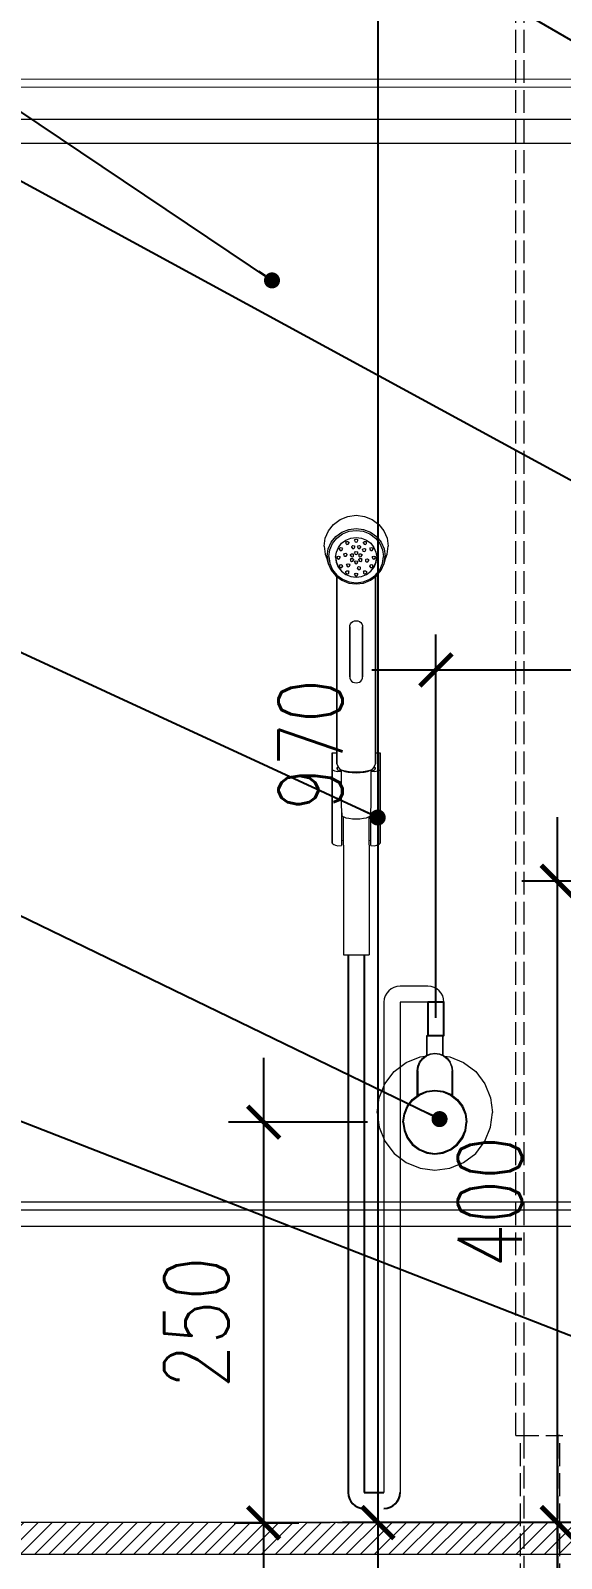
# Model space of a CAD drawing. Header units: inches. Extents: x 193287 to 241687, y 437648 to 550079.
# Drawn here: x 209000 to 209332, y 448313 to 449266 of the extents above; entities that cross this region are included whole.
import ezdxf

# ---------------------------------------------------------------- set-up
doc = ezdxf.new("R2010")
doc.units = ezdxf.units.IN
doc.header["$MEASUREMENT"] = 0
doc.linetypes.add('AM_DIN_F_W050', pattern=[6.25, 4.75, -1.5])
for name, color, linetype, lineweight in [('A-Dim-ID', 9, 'Continuous', 20), ('CQ bathroom accessories', 8, 'Continuous', 0), ('CQ Marble', 6, 'Continuous', 0), ('CQ Section Flooring fin.', 6, 'Continuous', 0), ('Marble', 6, 'Continuous', 0), ('Sanitary', 9, 'Continuous', 0)]:
    doc.layers.add(name, color=color, linetype=linetype, lineweight=lineweight)
for name, color, linetype in [('CQ_callout', 34, 'Continuous'), ('SANITARY WARES', 212, 'Continuous'), ('WOOD', 23, 'Continuous')]:
    doc.layers.add(name, color=color, linetype=linetype)
doc.styles.add('ST9', font='romans.shx', dxfattribs={"width": 0.8})
doc.styles.get("Standard").update_dxf_attribs({"font": 'arial.ttf'})
doc.dimstyles.new('DIM-20', dxfattribs={"dimscale": 1000, "dimtxt": 0.044, "dimasz": 0.035, "dimexe": 0.022, "dimexo": 0.022, "dimgap": 0.022, "dimtad": 1, "dimdec": 0, "dimzin": 0, "dimdsep": 46, "dimtxsty": 'ST9', "dimblk1": 'ARCHTICK', "dimblk2": 'ARCHTICK', "dimsah": 1, "dimcen": 0.088, "dimdle": 0.04, "dimclrd": 256, "dimclre": 256, "dimclrt": 3, "dimadec": 0, "dimazin": 0, "dimtfac": 1, "dimtdec": 0, "dimtix": 1, "dimtofl": 0, "dimtmove": 1, "dimatfit": 3, "dimldrblk": 'CLOSED', "dimfxl": 1, "dimtolj": 1, "dimtzin": 0, "dimarcsym": 0})
doc.dimstyles.get("Standard").update_dxf_attribs({"dimtxt": 0.18, "dimasz": 0.18, "dimexe": 0.18, "dimexo": 0.0625, "dimgap": 0.09, "dimtad": 0, "dimtih": 1, "dimtoh": 1, "dimdec": 4, "dimzin": 0, "dimdsep": 46, "dimtxsty": 'Standard', "dimcen": 0.09, "dimadec": 0, "dimazin": 0, "dimtfac": 1, "dimtdec": 4, "dimtofl": 0, "dimtmove": 0, "dimatfit": 3, "dimfxl": 1, "dimtolj": 1, "dimtzin": 0, "dimarcsym": 0})

# ---------------------------------------------------------------- blocks, each defined once
blk = doc.blocks.new('SECTION A AND B')
at = {"layer": 'Marble'}
h = blk.add_hatch(dxfattribs=at)
h.set_pattern_fill('ANSI31', color=8, scale=50, angle=-13.97142, style=0)
h.set_pattern_definition([(45, (284814.495, 437780.729), (-4.4194174, 4.4194174), [])])
h.paths.add_polyline_path([(316284.99, 486673.07), (316284.99, 486693.07), (313690.02, 486693.07), (313690.02, 486673.07)])
at = {"layer": 'CQ Section Flooring fin.'}
for p, q in [((316284.99, 486693.07, 0), (313690.02, 486693.07, 0)), ((316284.99, 486673.07, 0), (313690.02, 486673.07, 0))]:
    blk.add_line(p, q, dxfattribs=at)
blk = doc.blocks.new('tece profil_9300080 front')
at = {"layer": 'SANITARY WARES', "color": 8, "linetype": 'AM_DIN_F_W050', "lineweight": 0, "ltscale": 3}
for p, q in [((156142.24, 19273.69), (156142.24, 20259.49)), ((156147.37, 19273.69), (156147.37, 20259.49)), ((156012.07, 19219.49), (156727.19, 19219.49))]:
    blk.add_line(p, q, dxfattribs=at)
blk.add_lwpolyline([(156142.24, 19273.69), (156171.57, 19273.69)], dxfattribs=at)
for points in [[(156147.11, 19104.7), (156145.16, 19104.7), (156145.16, 19273.69), (156147.11, 19273.69)], [(156169.74, 19273.69), (156168.49, 19273.69), (156168.49, 19104.7), (156169.74, 19104.7)]]:
    blk.add_lwpolyline(points, close=True, dxfattribs=at)
blk = doc.blocks.new('hansgrohe handspray front_3219000')
for p, q in [((153327.12, 35421.49), (153330.3, 35425.48)), ((153330.3, 35425.48), (153334.44, 35428.54)), ((153334.44, 35428.54), (153339.26, 35430.46)), ((153339.26, 35430.46), (153344.44, 35431.11)), ((153339.78, 35422.36), (153344.44, 35422.95)), ((153344.44, 35431.11), (153349.61, 35430.46)), ((153344.44, 35422.95), (153349.1, 35422.36)), ((153349.61, 35430.46), (153354.44, 35428.54)), ((153354.44, 35428.54), (153358.58, 35425.48)), ((153358.58, 35425.48), (153361.76, 35421.49)), ((153324.44, 35411.86), (153325.12, 35416.85)), ((153325.12, 35416.85), (153327.12, 35421.49)), ((153327.05, 35410.1), (153328.85, 35414.28)), ((153328.02, 35409.61), (153329.72, 35413.55)), ((153328.85, 35414.28), (153331.71, 35417.87)), ((153329.72, 35413.55), (153332.42, 35416.94)), ((153331.71, 35417.87), (153335.44, 35420.62)), ((153332.42, 35416.94), (153335.94, 35419.54)), ((153333.35, 35411.06), (153335.38, 35413.64)), ((153335.38, 35413.64), (153338.05, 35415.59)), ((153335.44, 35420.62), (153339.78, 35422.36)), ((153335.94, 35419.54), (153340.04, 35421.18)), ((153337.98, 35414.16), (153338.44, 35414.75)), ((153337.98, 35414.16), (153338.07, 35413.43)), ((153338.05, 35415.59), (153341.15, 35416.8)), ((153338.07, 35413.43), (153338.68, 35412.99)), ((153338.44, 35414.75), (153339.19, 35414.84)), ((153339.19, 35414.84), (153339.8, 35414.4)), ((153339.44, 35413.08), (153339.89, 35413.67)), ((153339.8, 35414.4), (153339.89, 35413.67)), ((153340.04, 35421.18), (153344.44, 35421.73)), ((153341.15, 35416.8), (153344.44, 35417.25)), ((153343.44, 35415.33), (153343.74, 35416.01)), ((153343.44, 35415.33), (153343.74, 35414.66)), ((153343.74, 35416.01), (153344.44, 35416.3)), ((153343.74, 35414.66), (153344.44, 35414.37)), ((153344.44, 35421.73), (153348.84, 35421.18)), ((153344.44, 35417.25), (153347.73, 35416.8)), ((153344.44, 35416.3), (153345.14, 35416.01)), ((153344.44, 35414.37), (153345.14, 35414.66)), ((153345.14, 35416.01), (153345.44, 35415.33)), ((153345.14, 35414.66), (153345.44, 35415.33)), ((153347.73, 35416.8), (153350.82, 35415.59)), ((153348.84, 35421.18), (153352.94, 35419.54)), ((153348.98, 35413.67), (153349.07, 35414.4)), ((153348.98, 35413.67), (153349.44, 35413.08)), ((153349.07, 35414.4), (153349.68, 35414.84)), ((153349.1, 35422.36), (153353.44, 35420.62)), ((153349.68, 35414.84), (153350.44, 35414.75)), ((153350.19, 35412.99), (153350.8, 35413.43)), ((153350.44, 35414.75), (153350.89, 35414.16)), ((153350.8, 35413.43), (153350.89, 35414.16)), ((153350.82, 35415.59), (153353.5, 35413.64)), ((153352.94, 35419.54), (153356.46, 35416.94)), ((153353.44, 35420.62), (153357.17, 35417.87)), ((153353.5, 35413.64), (153355.53, 35411.06)), ((153356.46, 35416.94), (153359.16, 35413.55)), ((153357.17, 35417.87), (153360.03, 35414.28)), ((153359.16, 35413.55), (153360.86, 35409.61)), ((153360.03, 35414.28), (153361.83, 35410.1)), ((153361.76, 35421.49), (153363.76, 35416.85)), ((153363.76, 35416.85), (153364.44, 35411.86)), ((153324.44, 35411.86), (153325.12, 35406.88)), ((153325.12, 35406.88), (153326.09, 35404.13)), ((153326.09, 35404.13), (153327.05, 35401.14)), ((153326.44, 35405.62), (153327.05, 35410.1)), ((153326.44, 35405.62), (153327.05, 35401.14)), ((153327.44, 35405.37), (153328.02, 35409.61)), ((153327.44, 35405.37), (153328.02, 35401.14)), ((153331.44, 35405.01), (153331.44, 35405.1)), ((153331.44, 35405.1), (153331.44, 35405.01)), ((153331.44, 35405.01), (153331.9, 35401.81)), ((153331.63, 35404.92), (153332.09, 35408.08)), ((153331.63, 35404.92), (153332.09, 35401.75)), ((153332.09, 35408.08), (153333.35, 35411.06)), ((153332.44, 35404.75), (153332.74, 35405.42)), ((153332.44, 35404.87), (153332.44, 35404.75)), ((153332.44, 35404.75), (153332.44, 35404.87)), ((153332.44, 35404.75), (153332.74, 35404.07)), ((153332.74, 35405.42), (153333.44, 35405.71)), ((153332.74, 35404.07), (153333.44, 35403.78)), ((153333.44, 35405.71), (153334.14, 35405.42)), ((153333.44, 35403.78), (153334.14, 35404.07)), ((153333.96, 35409.79), (153334.05, 35410.52)), ((153333.96, 35409.79), (153334.41, 35409.21)), ((153334.05, 35410.52), (153334.66, 35410.96)), ((153334.14, 35405.42), (153334.44, 35404.75)), ((153334.14, 35404.07), (153334.44, 35404.75)), ((153334.41, 35409.21), (153335.17, 35409.12)), ((153334.44, 35404.75), (153334.44, 35404.87)), ((153334.44, 35404.87), (153334.44, 35404.75)), ((153334.66, 35410.96), (153335.41, 35410.87)), ((153335.17, 35409.12), (153335.78, 35409.56)), ((153335.41, 35410.87), (153335.87, 35410.29)), ((153335.78, 35409.56), (153335.87, 35410.29)), ((153336.71, 35406.74), (153337.18, 35407.31)), ((153336.71, 35406.87), (153336.71, 35406.74)), ((153336.71, 35406.74), (153336.71, 35406.87)), ((153336.71, 35406.74), (153336.82, 35406.01)), ((153336.82, 35406.01), (153337.42, 35405.56)), ((153337.18, 35407.31), (153337.94, 35407.42)), ((153337.42, 35405.56), (153338.17, 35405.66)), ((153337.94, 35407.42), (153338.53, 35406.97)), ((153338.17, 35405.66), (153338.64, 35406.24)), ((153338.53, 35406.97), (153338.64, 35406.24)), ((153338.64, 35406.24), (153338.64, 35406.37)), ((153338.64, 35406.37), (153338.64, 35406.24)), ((153338.68, 35412.99), (153339.44, 35413.08)), ((153340.88, 35405.94), (153340.97, 35406.67)), ((153340.88, 35405.94), (153341.34, 35405.36)), ((153340.88, 35403.55), (153341.34, 35404.14)), ((153340.97, 35406.67), (153341.58, 35407.11)), ((153341.34, 35405.36), (153342.1, 35405.27)), ((153341.34, 35404.14), (153342.1, 35404.22)), ((153341.58, 35407.11), (153342.34, 35407.02)), ((153341.66, 35411), (153341.77, 35411.73)), ((153341.66, 35411), (153342.13, 35410.43)), ((153341.77, 35411.73), (153342.37, 35412.18)), ((153342.1, 35405.27), (153342.71, 35405.71)), ((153342.1, 35404.22), (153342.71, 35403.78)), ((153342.13, 35410.43), (153342.89, 35410.32)), ((153342.34, 35407.02), (153342.8, 35406.44)), ((153342.37, 35412.18), (153343.12, 35412.08)), ((153342.71, 35405.71), (153342.8, 35406.44)), ((153342.71, 35403.78), (153342.8, 35403.06)), ((153342.89, 35410.32), (153343.48, 35410.78)), ((153343.12, 35412.08), (153343.59, 35411.5)), ((153343.44, 35407.63), (153343.74, 35408.31)), ((153343.44, 35407.63), (153343.74, 35406.96)), ((153343.48, 35410.78), (153343.59, 35411.5)), ((153343.74, 35408.31), (153344.44, 35408.6)), ((153343.74, 35406.96), (153344.44, 35406.67)), ((153344.44, 35408.6), (153345.14, 35408.31)), ((153344.44, 35406.67), (153345.14, 35406.96)), ((153345.14, 35408.31), (153345.44, 35407.63)), ((153345.14, 35406.96), (153345.44, 35407.63)), ((153345.28, 35411.5), (153345.76, 35412.08)), ((153345.28, 35411.5), (153345.39, 35410.78)), ((153345.39, 35410.78), (153345.99, 35410.32)), ((153345.76, 35412.08), (153346.51, 35412.18)), ((153345.99, 35410.32), (153346.75, 35410.43)), ((153346.08, 35406.44), (153346.54, 35407.02)), ((153346.08, 35406.44), (153346.17, 35405.71)), ((153346.08, 35403.06), (153346.17, 35403.78)), ((153346.17, 35405.71), (153346.78, 35405.27)), ((153346.17, 35403.78), (153346.78, 35404.22)), ((153346.51, 35412.18), (153347.11, 35411.73)), ((153346.54, 35407.02), (153347.29, 35407.11)), ((153346.75, 35410.43), (153347.22, 35411)), ((153346.78, 35405.27), (153347.54, 35405.36)), ((153346.78, 35404.22), (153347.54, 35404.14)), ((153347.11, 35411.73), (153347.22, 35411)), ((153347.29, 35407.11), (153347.9, 35406.67)), ((153347.54, 35405.36), (153347.99, 35405.94)), ((153347.54, 35404.14), (153347.99, 35403.55)), ((153347.9, 35406.79), (153347.9, 35406.67)), ((153347.9, 35406.67), (153347.9, 35406.79)), ((153347.9, 35406.67), (153347.99, 35405.94)), ((153348.4, 35409.51), (153348.68, 35410.19)), ((153348.4, 35409.51), (153348.68, 35408.83)), ((153348.68, 35410.19), (153349.39, 35410.46)), ((153348.68, 35408.83), (153349.39, 35408.56)), ((153349.39, 35410.46), (153350.1, 35410.19)), ((153349.39, 35408.56), (153350.1, 35408.83)), ((153349.44, 35413.08), (153350.19, 35412.99)), ((153350.1, 35410.19), (153350.38, 35409.51)), ((153350.1, 35408.83), (153350.38, 35409.51)), ((153350.23, 35403.25), (153350.7, 35403.83)), ((153350.7, 35403.83), (153351.46, 35403.93)), ((153351.46, 35403.93), (153352.06, 35403.48)), ((153353.01, 35410.29), (153353.46, 35410.87)), ((153353.01, 35410.29), (153353.1, 35409.56)), ((153353.1, 35409.56), (153353.71, 35409.12)), ((153353.46, 35410.87), (153354.22, 35410.96)), ((153353.71, 35409.12), (153354.46, 35409.21)), ((153354.22, 35410.96), (153354.83, 35410.52)), ((153354.44, 35404.75), (153354.74, 35405.42)), ((153354.44, 35404.87), (153354.44, 35404.75)), ((153354.44, 35404.75), (153354.44, 35404.87)), ((153354.44, 35404.75), (153354.74, 35404.07)), ((153354.46, 35409.21), (153354.92, 35409.79)), ((153354.74, 35405.42), (153355.44, 35405.71)), ((153354.74, 35404.07), (153355.44, 35403.78)), ((153354.83, 35410.52), (153354.92, 35409.79)), ((153355.44, 35405.71), (153356.14, 35405.42)), ((153355.44, 35403.78), (153356.14, 35404.07)), ((153355.53, 35411.06), (153356.79, 35408.08)), ((153356.14, 35405.42), (153356.44, 35404.75)), ((153356.14, 35404.07), (153356.44, 35404.75)), ((153356.44, 35404.75), (153356.44, 35404.87)), ((153356.44, 35404.87), (153356.44, 35404.75)), ((153356.79, 35408.08), (153357.25, 35404.92)), ((153356.79, 35401.75), (153357.25, 35404.92)), ((153356.98, 35401.81), (153357.44, 35405.01)), ((153357.44, 35405.01), (153357.44, 35405.1)), ((153357.44, 35405.1), (153357.44, 35405.01)), ((153360.86, 35409.61), (153361.44, 35405.37)), ((153360.86, 35401.14), (153361.44, 35405.37)), ((153361.83, 35410.1), (153362.44, 35405.62)), ((153361.83, 35401.14), (153362.44, 35405.62)), ((153361.83, 35401.14), (153362.79, 35404.13)), ((153362.79, 35404.13), (153363.76, 35406.88)), ((153363.76, 35406.88), (153364.44, 35411.86)), ((153327.05, 35401.14), (153328.85, 35396.96)), ((153328.02, 35401.14), (153329.72, 35397.19)), ((153328.85, 35396.96), (153331.71, 35393.37)), ((153329.72, 35397.19), (153332.42, 35393.8)), ((153331.9, 35401.81), (153333.2, 35398.79)), ((153332.09, 35401.75), (153333.35, 35398.77)), ((153333.2, 35398.79), (153335.26, 35396.18)), ((153333.35, 35398.77), (153335.38, 35396.2)), ((153333.96, 35399.7), (153334.41, 35400.29)), ((153333.96, 35399.7), (153334.05, 35398.97)), ((153334.05, 35398.97), (153334.66, 35398.53)), ((153334.41, 35400.29), (153335.17, 35400.37)), ((153334.66, 35398.53), (153335.41, 35398.62)), ((153335.17, 35400.37), (153335.78, 35399.93)), ((153335.26, 35396.18), (153337.98, 35394.19)), ((153335.38, 35396.2), (153338.05, 35394.25)), ((153335.41, 35398.62), (153335.87, 35399.21)), ((153335.78, 35400.07), (153335.78, 35399.93)), ((153335.78, 35399.93), (153335.78, 35400.07)), ((153335.78, 35399.93), (153335.87, 35399.21)), ((153337.98, 35395.33), (153338.07, 35396.06)), ((153337.98, 35395.33), (153338.44, 35394.74)), ((153337.98, 35394.19), (153341.11, 35392.94)), ((153338.05, 35394.25), (153341.15, 35393.03)), ((153338.07, 35396.06), (153338.68, 35396.5)), ((153338.44, 35394.74), (153339.19, 35394.66)), ((153338.5, 35399.98), (153338.78, 35400.66)), ((153338.5, 35399.98), (153338.78, 35399.3)), ((153338.68, 35396.5), (153339.44, 35396.41)), ((153338.78, 35400.66), (153339.49, 35400.93)), ((153338.78, 35399.3), (153339.49, 35399.03)), ((153339.19, 35394.66), (153339.8, 35395.1)), ((153339.44, 35396.41), (153339.89, 35395.82)), ((153339.49, 35400.93), (153340.2, 35400.66)), ((153339.49, 35399.03), (153340.2, 35399.3)), ((153339.8, 35395.1), (153339.89, 35395.82)), ((153340.2, 35400.79), (153340.2, 35400.66)), ((153340.2, 35400.66), (153340.2, 35400.79)), ((153340.2, 35400.66), (153340.48, 35399.98)), ((153340.2, 35399.3), (153340.48, 35399.98)), ((153340.88, 35403.55), (153340.97, 35402.82)), ((153340.97, 35402.82), (153341.58, 35402.38)), ((153341.58, 35402.38), (153342.34, 35402.47)), ((153342.34, 35402.47), (153342.8, 35403.06)), ((153343.44, 35401.86), (153343.74, 35402.53)), ((153343.44, 35401.86), (153343.74, 35401.18)), ((153343.44, 35394.16), (153343.74, 35394.83)), ((153343.44, 35394.16), (153343.74, 35393.48)), ((153343.74, 35402.53), (153344.44, 35402.82)), ((153343.74, 35401.18), (153344.44, 35400.9)), ((153343.74, 35394.83), (153344.44, 35395.12)), ((153344.44, 35402.82), (153345.14, 35402.53)), ((153344.44, 35400.9), (153345.14, 35401.18)), ((153344.44, 35395.12), (153345.14, 35394.83)), ((153345.14, 35402.53), (153345.44, 35401.86)), ((153345.14, 35401.18), (153345.44, 35401.86)), ((153345.14, 35394.83), (153345.44, 35394.16)), ((153345.14, 35393.48), (153345.44, 35394.16)), ((153345.28, 35397.99), (153345.39, 35398.71)), ((153345.28, 35397.99), (153345.76, 35397.41)), ((153345.39, 35398.71), (153345.99, 35399.17)), ((153345.76, 35397.41), (153346.51, 35397.31)), ((153345.99, 35399.17), (153346.75, 35399.06)), ((153346.08, 35403.06), (153346.54, 35402.47)), ((153346.51, 35397.31), (153347.11, 35397.76)), ((153346.54, 35402.47), (153347.29, 35402.38)), ((153346.75, 35399.06), (153347.22, 35398.49)), ((153347.11, 35397.76), (153347.22, 35398.49)), ((153347.29, 35402.38), (153347.9, 35402.82)), ((153347.73, 35393.03), (153350.82, 35394.25)), ((153347.76, 35392.94), (153350.9, 35394.19)), ((153347.9, 35402.82), (153347.99, 35403.55)), ((153348.98, 35395.82), (153349.44, 35396.41)), ((153348.98, 35395.82), (153349.07, 35395.1)), ((153349.07, 35395.1), (153349.68, 35394.66)), ((153349.44, 35396.41), (153350.19, 35396.5)), ((153349.68, 35394.66), (153350.44, 35394.74)), ((153350.19, 35396.5), (153350.8, 35396.06)), ((153350.23, 35403.37), (153350.23, 35403.25)), ((153350.23, 35403.25), (153350.23, 35403.37)), ((153350.23, 35403.25), (153350.34, 35402.53)), ((153350.34, 35402.53), (153350.94, 35402.07)), ((153350.44, 35394.74), (153350.89, 35395.33)), ((153350.8, 35396.06), (153350.89, 35395.33)), ((153350.82, 35394.25), (153353.5, 35396.2)), ((153350.9, 35394.19), (153353.61, 35396.18)), ((153350.94, 35402.07), (153351.69, 35402.18)), ((153351.69, 35402.18), (153352.17, 35402.75)), ((153352.06, 35403.48), (153352.17, 35402.75)), ((153352.17, 35402.75), (153352.17, 35402.88)), ((153352.17, 35402.88), (153352.17, 35402.75)), ((153353.01, 35399.21), (153353.1, 35399.93)), ((153353.01, 35399.21), (153353.46, 35398.62)), ((153353.1, 35399.93), (153353.71, 35400.37)), ((153353.46, 35398.62), (153354.22, 35398.53)), ((153353.5, 35396.2), (153355.53, 35398.77)), ((153353.61, 35396.18), (153355.68, 35398.79)), ((153353.71, 35400.37), (153354.46, 35400.29)), ((153354.22, 35398.53), (153354.83, 35398.97)), ((153354.46, 35400.29), (153354.92, 35399.7)), ((153354.83, 35398.97), (153354.92, 35399.7)), ((153355.53, 35398.77), (153356.79, 35401.75)), ((153355.68, 35398.79), (153356.98, 35401.81)), ((153356.46, 35393.8), (153359.16, 35397.19)), ((153357.17, 35393.37), (153360.03, 35396.96)), ((153359.16, 35397.19), (153360.86, 35401.14)), ((153360.03, 35396.96), (153361.83, 35401.14)), ((153331.71, 35393.37), (153335.44, 35390.62)), ((153332.42, 35393.8), (153335.94, 35391.2)), ((153332.44, 35392.83), (153332.44, 35391.54)), ((153332.44, 35391.54), (153332.44, 35392.83)), ((153332.44, 35391.54), (153332.44, 35365.49)), ((153332.44, 35365.49), (153332.44, 35391.54)), ((153335.44, 35390.62), (153339.78, 35388.89)), ((153335.94, 35391.2), (153340.04, 35389.57)), ((153339.78, 35388.89), (153344.44, 35388.3)), ((153340.04, 35389.57), (153344.44, 35389.01)), ((153341.11, 35392.94), (153344.44, 35392.5)), ((153341.15, 35393.03), (153344.44, 35392.59)), ((153343.74, 35393.48), (153344.44, 35393.2)), ((153344.44, 35393.2), (153345.14, 35393.48)), ((153344.44, 35392.59), (153347.73, 35393.03)), ((153344.44, 35392.5), (153347.76, 35392.94)), ((153344.44, 35389.01), (153348.84, 35389.57)), ((153344.44, 35388.3), (153349.1, 35388.89)), ((153348.84, 35389.57), (153352.94, 35391.2)), ((153349.1, 35388.89), (153353.44, 35390.62)), ((153352.94, 35391.2), (153356.46, 35393.8)), ((153353.44, 35390.62), (153357.17, 35393.37)), ((153356.44, 35392.83), (153356.44, 35391.54)), ((153356.44, 35391.54), (153356.44, 35392.83)), ((153356.44, 35391.54), (153356.44, 35365.49)), ((153356.44, 35365.49), (153356.44, 35391.54)), ((153332.44, 35365.49), (153332.44, 35338.78)), ((153332.44, 35338.78), (153332.44, 35365.49)), ((153356.44, 35365.49), (153356.44, 35338.78)), ((153356.44, 35338.78), (153356.44, 35365.49)), ((153340.44, 35361.49), (153340.58, 35362.48)), ((153340.44, 35361.49), (153340.44, 35330.46)), ((153340.44, 35330.46), (153340.44, 35361.49)), ((153340.58, 35362.48), (153340.97, 35363.41)), ((153340.97, 35363.41), (153341.61, 35364.23)), ((153341.61, 35364.23), (153342.45, 35364.85)), ((153342.45, 35364.85), (153343.41, 35365.22)), ((153343.41, 35365.22), (153344.44, 35365.36)), ((153344.44, 35365.36), (153345.46, 35365.22)), ((153345.46, 35365.22), (153346.42, 35364.85)), ((153346.42, 35364.85), (153347.27, 35364.23)), ((153347.27, 35364.23), (153347.91, 35363.41)), ((153347.91, 35363.41), (153348.29, 35362.48)), ((153348.29, 35362.48), (153348.44, 35361.49)), ((153348.44, 35361.49), (153348.44, 35330.46)), ((153348.44, 35330.46), (153348.44, 35361.49)), ((153332.44, 35338.78), (153332.44, 35309.67)), ((153332.44, 35309.67), (153332.44, 35338.78)), ((153356.44, 35309.67), (153356.44, 35338.78)), ((153356.44, 35338.78), (153356.44, 35309.67)), ((153340.44, 35330.46), (153340.58, 35329.47)), ((153340.58, 35329.47), (153340.97, 35328.54)), ((153340.97, 35328.54), (153341.61, 35327.72)), ((153341.61, 35327.72), (153342.45, 35327.1)), ((153346.42, 35327.1), (153347.27, 35327.72)), ((153347.27, 35327.72), (153347.91, 35328.54)), ((153347.91, 35328.54), (153348.29, 35329.47)), ((153348.29, 35329.47), (153348.44, 35330.46)), ((153342.45, 35327.1), (153343.41, 35326.73)), ((153343.41, 35326.73), (153344.44, 35326.59)), ((153344.44, 35326.59), (153345.46, 35326.73)), ((153345.46, 35326.73), (153346.42, 35327.1)), ((153332.44, 35309.67), (153332.44, 35276.08)), ((153332.44, 35276.08), (153332.44, 35309.67)), ((153356.44, 35276.08), (153356.44, 35309.67)), ((153356.44, 35309.67), (153356.44, 35276.08)), ((153329.44, 35232.91), (153329.44, 35282.92)), ((153329.44, 35272.88), (153329.44, 35282.92)), ((153329.44, 35282.92), (153329.44, 35232.91)), ((153329.44, 35282.92), (153332.44, 35282.92)), ((153329.44, 35282.92), (153329.44, 35272.88)), ((153356.44, 35282.92), (153359.44, 35282.92)), ((153359.44, 35282.92), (153359.44, 35272.88)), ((153359.44, 35272.88), (153359.44, 35282.92)), ((153329.44, 35232.91), (153329.44, 35272.88)), ((153329.44, 35272.88), (153329.44, 35232.91)), ((153329.44, 35272.88), (153329.55, 35272.64)), ((153329.55, 35272.64), (153330.13, 35272.17)), ((153330.13, 35272.17), (153331.01, 35271.8)), ((153331.01, 35271.8), (153332.96, 35271.33)), ((153332.44, 35276.08), (153333.44, 35273.83)), ((153332.56, 35273.35), (153332.79, 35273.98)), ((153332.56, 35272.9), (153332.56, 35273.35)), ((153332.56, 35273.35), (153332.56, 35272.9)), ((153332.56, 35273.35), (153332.57, 35272.89)), ((153332.56, 35273.35), (153332.57, 35272.89)), ((153332.56, 35273.35), (153332.57, 35272.89)), ((153332.56, 35273.35), (153332.57, 35272.89)), ((153332.56, 35272.9), (153332.84, 35272.42)), ((153332.79, 35273.98), (153333.26, 35274.22)), ((153332.84, 35272.42), (153333.85, 35271.91)), ((153332.96, 35271.33), (153335.15, 35271.54)), ((153333.44, 35273.83), (153333.94, 35273)), ((153333.85, 35271.91), (153335.15, 35271.54)), ((153333.94, 35273), (153335.17, 35272.36)), ((153333.94, 35273), (153334.82, 35272.14)), ((153336.81, 35271.45), (153334.82, 35272.14)), ((153335.15, 35271.54), (153335.27, 35225.14)), ((153335.17, 35272.36), (153336.74, 35271.91)), ((153336.74, 35271.91), (153338.72, 35271.5)), ((153336.81, 35271.45), (153337.34, 35271.27)), ((153337.34, 35271.27), (153339.44, 35270.85)), ((153338.72, 35271.5), (153341.39, 35271.19)), ((153339.44, 35270.85), (153341.84, 35270.62)), ((153341.39, 35271.19), (153344.44, 35271.08)), ((153341.84, 35270.62), (153344.44, 35270.52)), ((153344.44, 35271.08), (153347.49, 35271.19)), ((153344.44, 35270.52), (153347.04, 35270.62)), ((153347.04, 35270.62), (153349.44, 35270.85)), ((153347.49, 35271.19), (153350.16, 35271.5)), ((153349.44, 35270.85), (153351.54, 35271.27)), ((153350.16, 35271.5), (153352.14, 35271.91)), ((153351.54, 35271.27), (153352.07, 35271.45)), ((153351.54, 35271.27), (153352.07, 35271.45)), ((153354.06, 35272.14), (153352.07, 35271.45)), ((153352.14, 35271.91), (153353.71, 35272.36)), ((153353.61, 35225.14), (153353.72, 35271.54)), ((153353.71, 35272.36), (153354.93, 35273)), ((153353.72, 35271.54), (153355.03, 35271.91)), ((153353.72, 35271.54), (153355.92, 35271.33)), ((153354.06, 35272.14), (153354.93, 35273)), ((153354.93, 35273), (153355.44, 35273.83)), ((153355.03, 35271.91), (153356.03, 35272.42)), ((153355.44, 35273.83), (153356.44, 35276.08)), ((153355.61, 35274.22), (153356.09, 35273.98)), ((153355.92, 35271.33), (153357.87, 35271.8)), ((153356.03, 35272.42), (153356.31, 35272.9)), ((153356.09, 35273.98), (153356.31, 35273.35)), ((153356.31, 35272.9), (153356.31, 35273.35)), ((153356.31, 35273.35), (153356.31, 35272.9)), ((153357.87, 35271.8), (153358.75, 35272.17)), ((153358.75, 35272.17), (153359.32, 35272.64)), ((153359.32, 35272.64), (153359.44, 35272.88)), ((153359.44, 35232.91), (153359.44, 35272.88)), ((153359.44, 35272.88), (153359.44, 35232.91)), ((153335.21, 35247.18), (153335.44, 35244.13)), ((153335.44, 35244.13), (153335.74, 35243.53)), ((153335.74, 35243.53), (153336.64, 35242.96)), ((153336.42, 35243.1), (153336.43, 35237.81)), ((153336.42, 35243.1), (153336.43, 35237.81)), ((153336.64, 35242.96), (153338.04, 35242.47)), ((153338.04, 35242.47), (153339.94, 35242.11)), ((153339.94, 35242.11), (153342.14, 35241.88)), ((153342.14, 35241.88), (153344.44, 35241.8)), ((153344.44, 35241.8), (153346.74, 35241.88)), ((153346.74, 35241.88), (153348.94, 35242.11)), ((153348.94, 35242.11), (153350.84, 35242.47)), ((153350.84, 35242.47), (153352.24, 35242.96)), ((153352.24, 35242.96), (153353.14, 35243.53)), ((153352.42, 35243.08), (153352.43, 35237.82)), ((153353.14, 35243.53), (153353.44, 35244.13)), ((153353.44, 35244.13), (153353.66, 35247.18)), ((153353.44, 35244.13), (153353.66, 35247.18)), ((153329.44, 35226.65), (153329.44, 35232.91)), ((153329.44, 35232.91), (153329.44, 35226.65)), ((153336.43, 35237.81), (153336.47, 35213.01)), ((153352.43, 35237.82), (153352.47, 35213.02)), ((153359.44, 35232.91), (153359.44, 35226.65)), ((153359.44, 35226.65), (153359.44, 35232.91)), ((153329.44, 35226.65), (153329.59, 35226.4)), ((153329.59, 35226.4), (153329.88, 35226.13)), ((153329.88, 35226.13), (153330.51, 35225.73)), ((153330.51, 35225.73), (153331.53, 35225.27)), ((153331.53, 35225.27), (153332.93, 35224.92)), ((153332.93, 35224.92), (153335.27, 35225.14)), ((153335.26, 35228.25), (153336.26, 35228.53)), ((153336.26, 35228.53), (153336.44, 35228.56)), ((153352.44, 35228.56), (153352.62, 35228.53)), ((153352.62, 35228.53), (153353.62, 35228.25)), ((153353.61, 35225.14), (153355.94, 35224.92)), ((153355.94, 35224.92), (153357.35, 35225.27)), ((153357.35, 35225.27), (153358.37, 35225.73)), ((153358.37, 35225.73), (153359, 35226.13)), ((153359, 35226.13), (153359.29, 35226.4)), ((153359.29, 35226.4), (153359.44, 35226.65)), ((153336.47, 35213.01), (153336.5, 35190.01)), ((153352.47, 35213.02), (153352.5, 35190.01)), ((153336.5, 35190.01), (153336.51, 35157.01)), ((153336.5, 35190.01), (153336.51, 35157.01)), ((153352.5, 35190.01), (153352.51, 35157.01)), ((153352.5, 35190.01), (153352.51, 35157.01)), ((153336.51, 35157.01), (153337.09, 35157.01)), ((153337.09, 35157.01), (153338.87, 35157.01)), ((153337.32, 35157.01), (153338.96, 35157)), ((153338.87, 35157.01), (153341.35, 35157.01)), ((153338.96, 35157), (153340.51, 35157.01)), ((153341.35, 35157.01), (153344.45, 35157.01)), ((153344.45, 35157.01), (153347.55, 35157.01)), ((153347.55, 35157.01), (153350.07, 35157.01)), ((153350.07, 35157.01), (153351.89, 35157)), ((153351.89, 35157), (153352.51, 35157.01))]:
    blk.add_line(p, q)
blk = doc.blocks.new('hansgrohe angle  valve  13954000')
at = {"layer": 'Sanitary', "lineweight": 0}
for p, q in [((132973.38, -82196.66), (132973.56, -82196.66)), ((132973.38, -82196.66), (132973.38, -82208.92)), ((132973.38, -82208.92), (132973.38, -82196.66)), ((132973.56, -82196.66), (132974.04, -82196.66)), ((132974.04, -82196.66), (132974.84, -82196.66)), ((132974.84, -82196.66), (132975.9, -82196.66)), ((132975.9, -82196.66), (132977.1, -82196.66)), ((132977.1, -82196.66), (132978.38, -82196.66)), ((132978.38, -82196.66), (132979.66, -82196.66)), ((132979.66, -82196.66), (132980.86, -82196.66)), ((132980.86, -82196.66), (132981.92, -82196.66)), ((132981.92, -82196.66), (132982.72, -82196.66)), ((132982.72, -82196.66), (132983.2, -82196.66)), ((132983.2, -82196.66), (132983.38, -82196.66)), ((132983.38, -82208.92), (132983.38, -82196.66)), ((132983.38, -82196.66), (132983.38, -82208.92)), ((132952.89, -82219.17), (132960.53, -82213.41)), ((132960.53, -82213.41), (132969.17, -82209.95)), ((132967.78, -82215.84), (132968.83, -82213.2)), ((132967.78, -82215.84), (132968.83, -82213.2)), ((132968.04, -82215.88), (132969.1, -82213.33)), ((132968.83, -82213.2), (132970.59, -82210.87)), ((132969.1, -82213.33), (132970.81, -82211.09)), ((132969.17, -82209.95), (132972.38, -82209.46)), ((132970.59, -82210.87), (132972.38, -82209.46)), ((132970.59, -82210.87), (132971.03, -82210.5)), ((132970.81, -82211.09), (132973.06, -82209.37)), ((132971.03, -82210.5), (132972.38, -82209.46)), ((132972.38, -82209.46), (132972.93, -82209.11)), ((132972.93, -82209.11), (132975.57, -82208.05)), ((132973.06, -82209.37), (132975.61, -82208.32)), ((132975.57, -82208.05), (132978.35, -82207.67)), ((132975.61, -82208.32), (132978.38, -82207.92)), ((132978.35, -82207.67), (132981.2, -82208.05)), ((132978.38, -82207.92), (132981.15, -82208.32)), ((132981.15, -82208.32), (132983.71, -82209.37)), ((132981.2, -82208.05), (132983.84, -82209.11)), ((132983.71, -82209.37), (132985.95, -82211.09)), ((132983.84, -82209.11), (132984.38, -82209.46)), ((132984.38, -82209.46), (132986.17, -82210.87)), ((132984.38, -82209.46), (132985.74, -82210.5)), ((132984.38, -82209.46), (132987.6, -82209.95)), ((132985.74, -82210.5), (132986.17, -82210.87)), ((132985.95, -82211.09), (132987.67, -82213.33)), ((132986.17, -82210.87), (132987.93, -82213.2)), ((132987.6, -82209.95), (132996.24, -82213.41)), ((132987.67, -82213.33), (132988.72, -82215.88)), ((132988.99, -82215.84), (132987.93, -82213.2)), ((132996.24, -82213.41), (133003.87, -82219.17)), ((132947.13, -82226.8), (132952.89, -82219.17)), ((132967.38, -82218.66), (132967.78, -82215.84)), ((132967.38, -82234.06), (132967.38, -82218.66)), ((132967.38, -82218.66), (132967.38, -82234.06)), ((132967.65, -82218.66), (132968.04, -82215.88)), ((132967.65, -82233.86), (132967.65, -82218.66)), ((132967.65, -82218.66), (132967.65, -82233.86)), ((132988.72, -82215.88), (132989.12, -82218.66)), ((132988.99, -82215.84), (132989.38, -82218.66)), ((132989.12, -82218.66), (132989.12, -82233.86)), ((132989.12, -82233.86), (132989.12, -82218.66)), ((132989.38, -82218.66), (132989.38, -82234.06)), ((132989.38, -82234.06), (132989.38, -82218.66)), ((133003.87, -82219.17), (133009.63, -82226.8)), ((132943.68, -82235.44), (132947.13, -82226.8)), ((132943.68, -82235.44), (132947.13, -82226.8)), ((132964.22, -82236.5), (132968.46, -82233.3)), ((132967.65, -82233.86), (132968.46, -82233.3)), ((132968.46, -82233.3), (132973.26, -82231.38)), ((132968.7, -82233.78), (132973.34, -82231.86)), ((132973.26, -82231.38), (132978.38, -82230.66)), ((132973.34, -82231.86), (132978.38, -82231.14)), ((132978.38, -82230.66), (132983.5, -82231.38)), ((132978.38, -82231.14), (132983.42, -82231.86)), ((132983.42, -82231.86), (132988.06, -82233.78)), ((132983.5, -82231.38), (132988.3, -82233.3)), ((132988.3, -82233.3), (132989.12, -82233.86)), ((132988.3, -82233.3), (132992.54, -82236.5)), ((133009.63, -82226.8), (133013.09, -82235.44)), ((132942.38, -82244.66), (132943.68, -82235.44)), ((132959.1, -82245.54), (132961.02, -82240.74)), ((132959.58, -82245.62), (132961.5, -82240.98)), ((132961.02, -82240.74), (132964.22, -82236.5)), ((132961.5, -82240.98), (132964.62, -82236.9)), ((132964.62, -82236.9), (132968.7, -82233.78)), ((132967.38, -82234.06), (132967.65, -82233.86)), ((132988.06, -82233.78), (132992.14, -82236.9)), ((132989.12, -82233.86), (132989.38, -82234.06)), ((132989.38, -82234.06), (132992.54, -82236.5)), ((132992.14, -82236.9), (132995.26, -82240.98)), ((132992.54, -82236.5), (132995.74, -82240.74)), ((132995.26, -82240.98), (132997.18, -82245.62)), ((132995.74, -82240.74), (132997.66, -82245.54)), ((132995.74, -82240.74), (132997.66, -82245.54)), ((133013.09, -82235.44), (133014.38, -82244.66)), ((132942.38, -82244.66), (132943.68, -82253.87)), ((132942.38, -82244.66), (132943.68, -82253.87)), ((132958.38, -82250.66), (132959.1, -82245.54)), ((132958.38, -82250.66), (132959.1, -82255.78)), ((132958.38, -82250.66), (132959.1, -82255.78)), ((132958.86, -82250.66), (132959.58, -82245.62)), ((132958.86, -82250.66), (132959.58, -82255.7)), ((132997.18, -82245.62), (132997.9, -82250.66)), ((132997.18, -82255.7), (132997.9, -82250.66)), ((132997.66, -82245.54), (132998.38, -82250.66)), ((132997.66, -82255.78), (132998.38, -82250.66)), ((132997.66, -82255.78), (132998.38, -82250.66)), ((133013.09, -82253.87), (133014.38, -82244.66)), ((133013.09, -82253.87), (133014.38, -82244.66)), ((132943.68, -82253.87), (132947.13, -82262.51)), ((132943.68, -82253.87), (132947.13, -82262.51)), ((132943.68, -82253.87), (132947.13, -82262.51)), ((132959.1, -82255.78), (132961.02, -82260.58)), ((132959.1, -82255.78), (132961.02, -82260.58)), ((132959.58, -82255.7), (132961.5, -82260.34)), ((132961.02, -82260.58), (132964.22, -82264.82)), ((132961.02, -82260.58), (132964.22, -82264.82)), ((132961.5, -82260.34), (132964.62, -82264.42)), ((132992.14, -82264.42), (132995.26, -82260.34)), ((132992.54, -82264.82), (132995.74, -82260.58)), ((132992.54, -82264.82), (132995.74, -82260.58)), ((132995.26, -82260.34), (132997.18, -82255.7)), ((132995.74, -82260.58), (132997.66, -82255.78)), ((132995.74, -82260.58), (132997.66, -82255.78)), ((133009.63, -82262.51), (133013.09, -82253.87)), ((133009.63, -82262.51), (133013.09, -82253.87)), ((132947.13, -82262.51), (132952.89, -82270.14)), ((132947.13, -82262.51), (132952.89, -82270.14)), ((132952.89, -82270.14), (132960.53, -82275.9)), ((132952.89, -82270.14), (132960.53, -82275.9)), ((132952.89, -82270.14), (132960.53, -82275.9)), ((132964.22, -82264.82), (132968.46, -82268.02)), ((132964.22, -82264.82), (132968.46, -82268.02)), ((132964.62, -82264.42), (132968.7, -82267.54)), ((132968.46, -82268.02), (132973.26, -82269.94)), ((132968.46, -82268.02), (132973.26, -82269.94)), ((132968.7, -82267.54), (132973.34, -82269.46)), ((132973.26, -82269.94), (132978.38, -82270.66)), ((132973.26, -82269.94), (132978.38, -82270.66)), ((132973.34, -82269.46), (132978.38, -82270.18)), ((132978.38, -82270.18), (132983.42, -82269.46)), ((132978.38, -82270.66), (132983.5, -82269.94)), ((132978.38, -82270.66), (132983.5, -82269.94)), ((132983.42, -82269.46), (132988.06, -82267.54)), ((132983.5, -82269.94), (132988.3, -82268.02)), ((132983.5, -82269.94), (132988.3, -82268.02)), ((132988.06, -82267.54), (132992.14, -82264.42)), ((132988.3, -82268.02), (132992.54, -82264.82)), ((132988.3, -82268.02), (132992.54, -82264.82)), ((132996.24, -82275.9), (133003.87, -82270.14)), ((132996.24, -82275.9), (133003.87, -82270.14)), ((133003.87, -82270.14), (133009.63, -82262.51)), ((133003.87, -82270.14), (133009.63, -82262.51)), ((132960.53, -82275.9), (132969.17, -82279.36)), ((132960.53, -82275.9), (132969.17, -82279.36)), ((132969.17, -82279.36), (132978.38, -82280.66)), ((132969.17, -82279.36), (132978.38, -82280.66)), ((132969.17, -82279.36), (132978.38, -82280.66)), ((132978.38, -82280.66), (132987.6, -82279.36)), ((132978.38, -82280.66), (132987.6, -82279.36)), ((132978.38, -82280.66), (132987.6, -82279.36)), ((132987.6, -82279.36), (132996.24, -82275.9)), ((132987.6, -82279.36), (132996.24, -82275.9))]:
    blk.add_line(p, q, dxfattribs=at)
blk = doc.blocks.new('handspray hose')
at = {"layer": 'Sanitary', "lineweight": 0}
for p, q in [((494152.2, 535835.65), (494134.78, 535835.65)), ((494124.78, 535825.65), (494124.78, 535519.8)), ((494134.78, 535825.65), (494134.78, 535519.8))]:
    blk.add_line(p, q, dxfattribs=at)
blk.add_lwpolyline([(494152.2, 535825.65), (494152.2, 535825.65), (494134.78, 535825.65)], dxfattribs=at)
blk.add_arc((494134.78, 535825.65), 10, 90, 180, dxfattribs=at)
at = {"layer": 'Sanitary'}
blk.add_arc((494152.2, 535825.65), 10, 0, 90, dxfattribs=at)
at = {"layer": 'WOOD', "color": 8}
for p, q in [((494102.42, 535855.21), (494102.42, 535519.8)), ((494112.42, 535855.21), (494112.42, 535552.62)), ((494112.42, 535552.62), (494112.42, 535519.8)), ((494112.42, 535519.8), (494124.78, 535519.8))]:
    blk.add_line(p, q, dxfattribs=at)
blk.add_lwpolyline([(494152.2, 535804.82), (494162.2, 535804.82), (494162.2, 535825.65), (494152.2, 535825.65)], close=True, dxfattribs=at)
for centre, start, end in [((494112.42, 535519.8), 180, 270), ((494124.78, 535519.8), 270, 0)]:
    blk.add_arc(centre, 10, start, end, dxfattribs=at)
blk = doc.blocks.new('_ARCHTICK')
at = {"color": 0, "linetype": 'ByBlock', "const_width": 0.15}
blk.add_lwpolyline([(-0.5, -0.5), (0.5, 0.5)], dxfattribs=at)
blk = doc.blocks.new('*D2322')
at = {"layer": 'A-Dim-ID', "lineweight": -2, "transparency": 16777216}
for p, q in [((209329.07, 448775.59), (209329.07, 448295.59)), ((209483, 448735.59), (209307.07, 448735.59)), ((209483, 448335.59), (209307.07, 448335.59))]:
    blk.add_line(p, q, dxfattribs=at)
at = {"layer": 'Defpoints', "color": 0, "transparency": 16777216}
for p in [(209505, 448735.59, 0), (209329.07, 448335.59), (209505, 448335.59, 0)]:
    blk.add_point(p, dxfattribs=at)
at = {"layer": 'A-Dim-ID', "lineweight": -2, "transparency": 16777216, "xscale": 20, "yscale": 20, "zscale": 20}
for p, rotation in [((209329.07, 448735.59), 90), ((209329.07, 448335.59), 270)]:
    blk.add_blockref('_ARCHTICK', p, dxfattribs=dict(at, rotation=rotation))
at = {"layer": 'A-Dim-ID', "color": 3, "transparency": 16777216, "insert": (209287.07, 448535.59), "char_height": 40, "attachment_point": 5, "rotation": 90, "style": 'ST9'}
blk.add_mtext('\\A1;400', dxfattribs=at)
blk = doc.blocks.new('_CLOSED')
at = {"color": 0, "linetype": 'ByBlock'}
for p, q in [((-1, 0.167), (0, 0)), ((-1, 0.167), (-1, -0.167)), ((0, 0), (-1, -0.167)), ((0, 0), (-1, 0))]:
    blk.add_line(p, q, dxfattribs=at)
blk = doc.blocks.new('*D2330')
at = {"layer": 'A-Dim-ID', "lineweight": -2, "transparency": 16777216}
for p, q in [((209217.12, 449345.59), (209217.12, 448295.59)), ((209411.93, 449305.59), (209195.12, 449305.59)), ((209406.43, 448335.59), (209195.12, 448335.59))]:
    blk.add_line(p, q, dxfattribs=at)
at = {"layer": 'Defpoints', "color": 0, "transparency": 16777216}
for p in [(209433.93, 449305.59, 0), (209217.12, 448335.59), (209428.43, 448335.59)]:
    blk.add_point(p, dxfattribs=at)
at = {"layer": 'A-Dim-ID', "lineweight": -2, "transparency": 16777216, "xscale": 20, "yscale": 20, "zscale": 20}
for p, rotation in [((209217.12, 449305.59), 90), ((209217.12, 448335.59), 270)]:
    blk.add_blockref('_ARCHTICK', p, dxfattribs=dict(at, rotation=rotation))
at = {"layer": 'A-Dim-ID', "color": 3, "transparency": 16777216, "insert": (209175.12, 448820.59), "char_height": 40, "attachment_point": 5, "rotation": 90, "style": 'ST9'}
blk.add_mtext('\\A1;970', dxfattribs=at)
blk = doc.blocks.new('*D2334')
at = {"layer": 'A-Dim-ID', "lineweight": -2, "transparency": 16777216}
for p, q in [((209253.33, 448650.32), (209253.33, 448889.42)), ((209553.26, 448650.32), (209553.26, 448889.42)), ((209213.33, 448867.42), (209593.26, 448867.42))]:
    blk.add_line(p, q, dxfattribs=at)
at = {"layer": 'Defpoints', "color": 0, "transparency": 16777216}
for p in [(209553.26, 448867.42), (209253.33, 448628.32), (209553.26, 448628.32)]:
    blk.add_point(p, dxfattribs=at)
at = {"layer": 'A-Dim-ID', "lineweight": -2, "transparency": 16777216, "xscale": 20, "yscale": 20, "zscale": 20, "rotation": 180}
blk.add_blockref('_ARCHTICK', (209253.33, 448867.42), dxfattribs=at)
at = {"layer": 'A-Dim-ID', "lineweight": -2, "transparency": 16777216, "xscale": 20, "yscale": 20, "zscale": 20}
blk.add_blockref('_ARCHTICK', (209553.26, 448867.42), dxfattribs=at)
at = {"layer": 'A-Dim-ID', "color": 3, "transparency": 16777216, "insert": (209403.3, 448909.42), "char_height": 40, "attachment_point": 5, "style": 'ST9'}
blk.add_mtext('\\A1;300', dxfattribs=at)
blk = doc.blocks.new('*D2338')
at = {"layer": 'A-Dim-ID', "lineweight": -2, "transparency": 16777216}
for p, q in [((209145.84, 448625.34), (209145.84, 448295.37)), ((209210.73, 448585.34), (209123.84, 448585.34)), ((209127.39, 448335.37), (209167.84, 448335.37))]:
    blk.add_line(p, q, dxfattribs=at)
at = {"layer": 'Defpoints', "color": 0, "transparency": 16777216}
for p in [(209232.73, 448585.34, 0), (209105.39, 448335.37), (209145.84, 448335.37)]:
    blk.add_point(p, dxfattribs=at)
at = {"layer": 'A-Dim-ID', "lineweight": -2, "transparency": 16777216, "xscale": 20, "yscale": 20, "zscale": 20}
for p, rotation in [((209145.84, 448585.34), 90), ((209145.84, 448335.37), 270)]:
    blk.add_blockref('_ARCHTICK', p, dxfattribs=dict(at, rotation=rotation))
at = {"layer": 'A-Dim-ID', "color": 3, "transparency": 16777216, "insert": (209103.84, 448460.35), "char_height": 40, "attachment_point": 5, "rotation": 90, "style": 'ST9'}
blk.add_mtext('\\A1;250', dxfattribs=at)

msp = doc.modelspace()

# ---------------------------------------------------------------- linework, layer by layer
at = {"layer": 'CQ Marble', "extrusion": (-4.88522e-08, 5.98593e-09, 1)}
for p, q in [((210622.71, 449235.598, 0), (208423.785, 449235.853, 0)), ((210622.71, 449195.601, 0), (208423.785, 449195.856, 0))]:
    msp.add_line(p, q, dxfattribs=at)
at = {"layer": 'CQ Marble', "color": 8, "extrusion": (-4.88522e-08, 5.98593e-09, 1)}
for p, q in [((210622.71, 449230.598, 0), (208433.732, 449230.852, 0)), ((210622.71, 449210.595, 0), (208453.732, 449210.856, 0))]:
    msp.add_line(p, q, dxfattribs=at)
at = {"layer": 'CQ Marble', "lineweight": 0, "ltscale": 1000, "extrusion": (-1.94066e-07, 2.37799e-08, 1)}
for p, q in [((208438.783, 448535.594, -0.001), (210593.787, 448535.578, 0)), ((208438.783, 448530.594, -0.001), (210593.787, 448530.578, 0)), ((208453.784, 448520.512, -0.001), (210593.787, 448520.512, -0.001))]:
    msp.add_line(p, q, dxfattribs=at)

# ---------------------------------------------------------------- block references
at = {"layer": 'CQ bathroom accessories', "color": 2}
msp.add_blockref('tece profil_9300080 front', (53161.053, 429116.102, -0.001), dxfattribs=at)
at = {"layer": 'CQ bathroom accessories', "lineweight": 0}
for name, p in [('hansgrohe handspray front_3219000', (55859.148, 413532.721, -0.001)), ('handspray hose', (-284903.83, -87165.481, -0.001)), ('hansgrohe angle  valve  13954000', (76274.349, 530835.995, -0.001))]:
    msp.add_blockref(name, p, dxfattribs=at)
at = {"layer": 'CQ Marble'}
msp.add_blockref('SECTION A AND B', (-105296.234, -38357.474, -0.001), dxfattribs=at)

# ---------------------------------------------------------------- dimensions: what is measured, and where the dimension line sits
at = {"layer": 'A-Dim-ID'}
for base, p1, p2, picture, middle in [((209217.12, 448335.594, -0.001), (209433.934, 449305.594, -0.001), (209428.432, 448335.594, -0.001), '*D2330', (209175.12, 448820.594, -0.001)), ((209329.067, 448335.594, -0.001), (209505.003, 448735.594, 0), (209505.003, 448335.594, 0), '*D2322', (209287.067, 448535.594, -0.001)), ((209145.842, 448335.369, -0.001), (209232.732, 448585.34, -0.001), (209105.393, 448335.369, -0.001), '*D2338', (209103.842, 448460.354, -0.001))]:
    dim = msp.add_linear_dim(base=base, p1=p1, p2=p2, angle=90, dimstyle='DIM-20', override={"dimtxt": 0.04, "dimasz": 0.02}, dxfattribs=at)
    dim.commit()
    dim.dimension.update_dxf_attribs({"geometry": picture, "text_midpoint": middle})
dim = msp.add_linear_dim(base=(209553.264, 448867.418, -0.001), p1=(209253.335, 448628.322, -0.001), p2=(209553.264, 448628.322, -0.001), dimstyle='DIM-20', override={"dimtxt": 0.04, "dimasz": 0.02}, dxfattribs=at)
dim.commit()
dim.dimension.update_dxf_attribs({"geometry": '*D2334', "text_midpoint": (209403.299, 448909.418, -0.001)})

# ---------------------------------------------------------------- leaders
at = {"layer": 'CQ_callout', "color": 8}
for points in [[(209417.291, 449213.69, 0), (208262.261, 449886.787, 0), (207599.649, 449886.787, 0)], [(209151.06, 449110.341, 0), (208262.261, 449705.661, 0), (207599.649, 449705.661, 0)], [(209857.761, 448702.686, 0), (208262.261, 449570.235, 0), (207599.649, 449570.235, 0)], [(209217.044, 448775.325, 0), (208262.261, 449215.858, 0), (207599.649, 449215.858, 0)], [(209255.631, 448587.221, 0), (208262.261, 449068.401, 0), (207599.649, 449068.401, 0)], [(209435.764, 448413.542, 0), (208262.261, 448871.315, 0), (207599.649, 448871.315, 0)]]:
    msp.add_leader(points, dimstyle='Standard', override={"dimasz": 10, "dimldrblk": 'Dot', "dimfxl": 0.1, "dimarcsym": 2}, dxfattribs=at)

doc.saveas('drawing.dxf')
